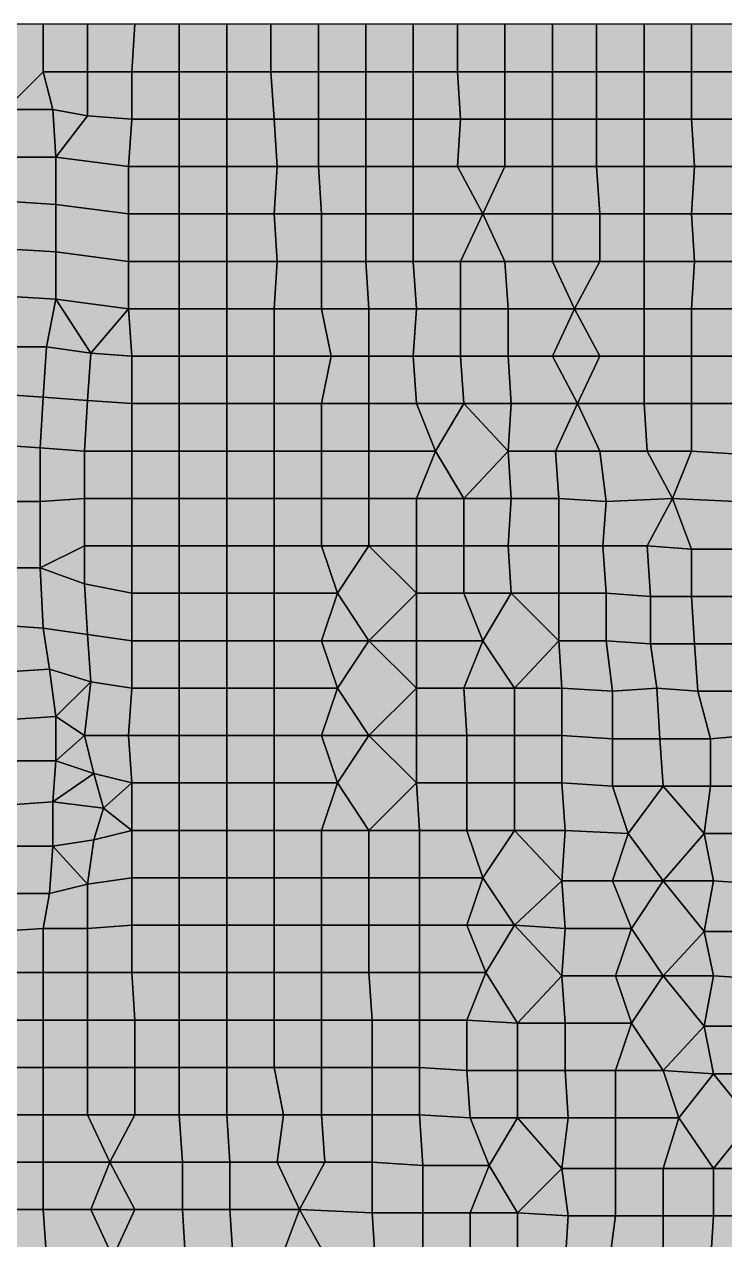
# Model space of a CAD drawing. Header units: metres. Extents: x -7480 to 79269, y -9100 to 45880.
# Drawn here: x 33660 to 38090, y 36350 to 44040 of the extents above; entities that cross this region are included whole.
import ezdxf

# ---------------------------------------------------------------- set-up
doc = ezdxf.new("R2010")
doc.units = ezdxf.units.M
for name, color, linetype in [('COLOR_1', 1, 'Continuous'), ('COLOR_181', 181, 'Continuous'), ('COLOR_3', 3, 'Continuous')]:
    doc.layers.add(name, color=color, linetype=linetype)

msp = doc.modelspace()

# ---------------------------------------------------------------- hatches: boundary and pattern name
at = {"layer": 'COLOR_1'}
for points in [[(33520, 42000), (33800, 42000), (33860, 42300), (33540, 42320)], [(33480, 40240), (33520, 39940), (33820, 39960), (33780, 40220)], [(33780, 40220), (33820, 39960), (34080, 39880), (34060, 40180)], [(33820, 39960), (33860, 39660), (34080, 39880)], [(33860, 39660), (34040, 39540), (34080, 39880)], [(34040, 39540), (34320, 39540), (34340, 39840), (34080, 39880)], [(34320, 39540), (34640, 39540), (34640, 39840), (34340, 39840)], [(33540, 39380), (33860, 39380), (33860, 39660), (33540, 39640)], [(33860, 39380), (34040, 39540), (33860, 39660)], [(33860, 39380), (34100, 39300), (34040, 39540)], [(34040, 39540), (34100, 39300), (34340, 39240), (34320, 39540)], [(34320, 39540), (34340, 39240), (34640, 39240), (34640, 39540)], [(33840, 39120), (34160, 39080), (34100, 39300)], [(34100, 39300), (34160, 39080), (34340, 39240)], [(34160, 39080), (34340, 38940), (34340, 39240)], [(34340, 38940), (34640, 38940), (34640, 39240), (34340, 39240)], [(33540, 38840), (33840, 38840), (33840, 39120), (33540, 39100)], [(33840, 38840), (34100, 38880), (34160, 39080), (33840, 39120)], [(34100, 38880), (34340, 38940), (34160, 39080)], [(34060, 38600), (34340, 38640), (34340, 38940), (34100, 38880)], [(34340, 38640), (34640, 38640), (34640, 38940), (34340, 38940)], [(33820, 38540), (34060, 38600), (33840, 38840)], [(33840, 38840), (34060, 38600), (34100, 38880)], [(34060, 38320), (34340, 38340), (34340, 38640), (34060, 38600)], [(33480, 38300), (33780, 38320), (33820, 38540), (33520, 38540)], [(33780, 38320), (34060, 38320), (34060, 38600), (33820, 38540)]]:
    msp.add_hatch(color=256, dxfattribs=at).paths.add_polyline_path(points)
at = {"layer": 'COLOR_181'}
for points in [[(33480, 44040), (33540, 43500), (33780, 43740), (33780, 44040)], [(33780, 43740), (34060, 43740), (34060, 44040), (33780, 44040)], [(34060, 43740), (34340, 43740), (34360, 44040), (34060, 44040)], [(34340, 43740), (34640, 43740), (34640, 44040), (34360, 44040)], [(34640, 43740), (34940, 43740), (34940, 44040), (34640, 44040)], [(34940, 43740), (35220, 43740), (35220, 44040), (34940, 44040)], [(35220, 43740), (35520, 43740), (35520, 44040), (35220, 44040)], [(35520, 43740), (35820, 43740), (35820, 44040), (35520, 44040)], [(35820, 43740), (36120, 43740), (36120, 44040), (35820, 44040)], [(36120, 43740), (36400, 43740), (36400, 44040), (36120, 44040)], [(36400, 43740), (36700, 43740), (36700, 44040), (36400, 44040)], [(36700, 43740), (37000, 43740), (37000, 44040), (36700, 44040)], [(37000, 43740), (37280, 43740), (37280, 44040), (37000, 44040)], [(37280, 43740), (37580, 43740), (37580, 44040), (37280, 44040)], [(37580, 43740), (37880, 43740), (37880, 44040), (37580, 44040)], [(37880, 43740), (38180, 43740), (38180, 44040), (37880, 44040)], [(33540, 43500), (33840, 43500), (33780, 43740)], [(33780, 43740), (33840, 43500), (34060, 43460), (34060, 43740)], [(34060, 43460), (34340, 43440), (34340, 43740), (34060, 43740)], [(34340, 43440), (34640, 43440), (34640, 43740), (34340, 43740)], [(34640, 43440), (34940, 43440), (34940, 43740), (34640, 43740)], [(34940, 43440), (35240, 43440), (35220, 43740), (34940, 43740)], [(35220, 43740), (35240, 43440), (35520, 43440), (35520, 43740)], [(35520, 43440), (35820, 43440), (35820, 43740), (35520, 43740)], [(35820, 43440), (36120, 43440), (36120, 43740), (35820, 43740)], [(36120, 43440), (36420, 43440), (36400, 43740), (36120, 43740)], [(36400, 43740), (36420, 43440), (36700, 43440), (36700, 43740)], [(36700, 43440), (37000, 43440), (37000, 43740), (36700, 43740)], [(37000, 43440), (37280, 43440), (37280, 43740), (37000, 43740)], [(37280, 43440), (37580, 43440), (37580, 43740), (37280, 43740)], [(37580, 43440), (37880, 43440), (37880, 43740), (37580, 43740)], [(37880, 43440), (38180, 43440), (38180, 43740), (37880, 43740)], [(33540, 43200), (33860, 43200), (33840, 43500), (33540, 43500)], [(33840, 43500), (33860, 43200), (34060, 43460)], [(33860, 43200), (34320, 43140), (34340, 43440), (34060, 43460)], [(34320, 43140), (34640, 43140), (34640, 43440), (34340, 43440)], [(34640, 43140), (34940, 43140), (34940, 43440), (34640, 43440)], [(34940, 43140), (35260, 43140), (35240, 43440), (34940, 43440)], [(35240, 43440), (35260, 43140), (35520, 43140), (35520, 43440)], [(35520, 43140), (35820, 43140), (35820, 43440), (35520, 43440)], [(35820, 43140), (36120, 43140), (36120, 43440), (35820, 43440)], [(36120, 43140), (36400, 43140), (36420, 43440), (36120, 43440)], [(36400, 43140), (36700, 43140), (36700, 43440), (36420, 43440)], [(36700, 43140), (37000, 43140), (37000, 43440), (36700, 43440)], [(37000, 43140), (37280, 43140), (37280, 43440), (37000, 43440)], [(37280, 43140), (37580, 43140), (37580, 43440), (37280, 43440)], [(37580, 43140), (37900, 43140), (37880, 43440), (37580, 43440)], [(37880, 43440), (37900, 43140), (38160, 43140), (38180, 43440)], [(33540, 42920), (33860, 42900), (33860, 43200), (33540, 43200)], [(33860, 42900), (34320, 42840), (34320, 43140), (33860, 43200)], [(34320, 42840), (34640, 42840), (34640, 43140), (34320, 43140)], [(34640, 42840), (34940, 42840), (34940, 43140), (34640, 43140)], [(34940, 42840), (35240, 42840), (35260, 43140), (34940, 43140)], [(35240, 42840), (35540, 42840), (35520, 43140), (35260, 43140)], [(35520, 43140), (35540, 42840), (35820, 42840), (35820, 43140)], [(35820, 42840), (36120, 42840), (36120, 43140), (35820, 43140)], [(36120, 42840), (36560, 42840), (36400, 43140), (36120, 43140)], [(36400, 43140), (36560, 42840), (36700, 43140)], [(36560, 42840), (37000, 42840), (37000, 43140), (36700, 43140)], [(37000, 42840), (37300, 42840), (37280, 43140), (37000, 43140)], [(37280, 43140), (37300, 42840), (37580, 42840), (37580, 43140)], [(37580, 42840), (37880, 42840), (37900, 43140), (37580, 43140)], [(37880, 42840), (38180, 42840), (38160, 43140), (37900, 43140)], [(33540, 42620), (33860, 42600), (33860, 42900), (33540, 42920)], [(33860, 42600), (34320, 42540), (34320, 42840), (33860, 42900)], [(34320, 42540), (34640, 42540), (34640, 42840), (34320, 42840)], [(34640, 42540), (34940, 42540), (34940, 42840), (34640, 42840)], [(34940, 42540), (35260, 42540), (35240, 42840), (34940, 42840)], [(35240, 42840), (35260, 42540), (35540, 42540), (35540, 42840)], [(35540, 42540), (35820, 42540), (35820, 42840), (35540, 42840)], [(35820, 42540), (36120, 42540), (36120, 42840), (35820, 42840)], [(36120, 42540), (36420, 42540), (36560, 42840), (36120, 42840)], [(36420, 42540), (36700, 42540), (36560, 42840)], [(36560, 42840), (36700, 42540), (37000, 42540), (37000, 42840)], [(37000, 42540), (37300, 42540), (37300, 42840), (37000, 42840)], [(37300, 42540), (37580, 42540), (37580, 42840), (37300, 42840)], [(37580, 42540), (37900, 42540), (37880, 42840), (37580, 42840)], [(37880, 42840), (37900, 42540), (38320, 42540), (38180, 42840)], [(33540, 42320), (33860, 42300), (33860, 42600), (33540, 42620)], [(33860, 42300), (34320, 42240), (34320, 42540), (33860, 42600)], [(34320, 42240), (34640, 42240), (34640, 42540), (34320, 42540)], [(34640, 42240), (34940, 42240), (34940, 42540), (34640, 42540)], [(34940, 42240), (35240, 42240), (35260, 42540), (34940, 42540)], [(35240, 42240), (35540, 42240), (35540, 42540), (35260, 42540)], [(35540, 42240), (35840, 42240), (35820, 42540), (35540, 42540)], [(35820, 42540), (35840, 42240), (36140, 42240), (36120, 42540)], [(36120, 42540), (36140, 42240), (36420, 42240), (36420, 42540)], [(36420, 42240), (36720, 42240), (36700, 42540), (36420, 42540)], [(36700, 42540), (36720, 42240), (37140, 42240), (37000, 42540)], [(37000, 42540), (37140, 42240), (37300, 42540)], [(37140, 42240), (37580, 42240), (37580, 42540), (37300, 42540)], [(37580, 42240), (37880, 42240), (37900, 42540), (37580, 42540)], [(37880, 42240), (38180, 42240), (38320, 42540), (37900, 42540)], [(33800, 42000), (34080, 41960), (33860, 42300)], [(33860, 42300), (34080, 41960), (34320, 42240)], [(34080, 41960), (34340, 41940), (34320, 42240)], [(34320, 42240), (34340, 41940), (34640, 41940), (34640, 42240)], [(34640, 41940), (34940, 41940), (34940, 42240), (34640, 42240)], [(34940, 41940), (35240, 41940), (35240, 42240), (34940, 42240)], [(35240, 41940), (35600, 41940), (35540, 42240), (35240, 42240)], [(35540, 42240), (35600, 41940), (35840, 41940), (35840, 42240)], [(35840, 41940), (36120, 41940), (36140, 42240), (35840, 42240)], [(36120, 41940), (36420, 41940), (36420, 42240), (36140, 42240)], [(36420, 41940), (36720, 41940), (36720, 42240), (36420, 42240)], [(36720, 41940), (37000, 41940), (37140, 42240), (36720, 42240)], [(37000, 41940), (37300, 41940), (37140, 42240)], [(37140, 42240), (37300, 41940), (37580, 41940), (37580, 42240)], [(37580, 41940), (37880, 41940), (37880, 42240), (37580, 42240)], [(37880, 41940), (38180, 41940), (38180, 42240), (37880, 42240)], [(33500, 41700), (33780, 41680), (33800, 42000), (33520, 42000)], [(33780, 41680), (34060, 41660), (34080, 41960), (33800, 42000)], [(34060, 41660), (34340, 41640), (34340, 41940), (34080, 41960)], [(34340, 41640), (34640, 41640), (34640, 41940), (34340, 41940)], [(34640, 41640), (34940, 41640), (34940, 41940), (34640, 41940)], [(34940, 41640), (35240, 41640), (35240, 41940), (34940, 41940)], [(35240, 41640), (35540, 41640), (35600, 41940), (35240, 41940)], [(35540, 41640), (35840, 41640), (35840, 41940), (35600, 41940)], [(35840, 41640), (36140, 41640), (36120, 41940), (35840, 41940)], [(36120, 41940), (36140, 41640), (36440, 41640), (36420, 41940)], [(36420, 41940), (36440, 41640), (36740, 41640), (36720, 41940)], [(36720, 41940), (36740, 41640), (37160, 41640), (37000, 41940)], [(37000, 41940), (37160, 41640), (37300, 41940)], [(37160, 41640), (37580, 41640), (37580, 41940), (37300, 41940)], [(37580, 41640), (37880, 41640), (37880, 41940), (37580, 41940)], [(37880, 41640), (38180, 41640), (38180, 41940), (37880, 41940)], [(33480, 41380), (33760, 41360), (33780, 41680), (33500, 41700)], [(33760, 41360), (34040, 41340), (34060, 41660), (33780, 41680)], [(34040, 41340), (34340, 41340), (34340, 41640), (34060, 41660)], [(34340, 41340), (34640, 41340), (34640, 41640), (34340, 41640)], [(34640, 41340), (34940, 41340), (34940, 41640), (34640, 41640)], [(34940, 41340), (35240, 41340), (35240, 41640), (34940, 41640)], [(35240, 41340), (35540, 41340), (35540, 41640), (35240, 41640)], [(35540, 41340), (35840, 41340), (35840, 41640), (35540, 41640)], [(35840, 41340), (36260, 41340), (36140, 41640), (35840, 41640)], [(36140, 41640), (36260, 41340), (36440, 41640)], [(36260, 41340), (36440, 41040), (36720, 41340), (36440, 41640)], [(36440, 41640), (36720, 41340), (36740, 41640)], [(36720, 41340), (37020, 41340), (37160, 41640), (36740, 41640)], [(37020, 41340), (37300, 41340), (37160, 41640)], [(37160, 41640), (37300, 41340), (37600, 41340), (37580, 41640)], [(37580, 41640), (37600, 41340), (37880, 41340), (37880, 41640)], [(37880, 41340), (38180, 41320), (38180, 41640), (37880, 41640)], [(33480, 41020), (33760, 41020), (33760, 41360), (33480, 41380)], [(33760, 41020), (34040, 41040), (34040, 41340), (33760, 41360)], [(34040, 41040), (34340, 41040), (34340, 41340), (34040, 41340)], [(34340, 41040), (34640, 41040), (34640, 41340), (34340, 41340)], [(34640, 41040), (34940, 41040), (34940, 41340), (34640, 41340)], [(34940, 41040), (35240, 41040), (35240, 41340), (34940, 41340)], [(35240, 41040), (35540, 41040), (35540, 41340), (35240, 41340)], [(35540, 41040), (35840, 41040), (35840, 41340), (35540, 41340)], [(35840, 41040), (36140, 41040), (36260, 41340), (35840, 41340)], [(36140, 41040), (36440, 41040), (36260, 41340)], [(36440, 41040), (36740, 41040), (36720, 41340)], [(36720, 41340), (36740, 41040), (37040, 41040), (37020, 41340)], [(37020, 41340), (37040, 41040), (37340, 41020), (37300, 41340)], [(37300, 41340), (37340, 41020), (37760, 41040), (37600, 41340)], [(37600, 41340), (37760, 41040), (37880, 41340)], [(37760, 41040), (38160, 41020), (38180, 41320), (37880, 41340)], [(33480, 40600), (33760, 40600), (33760, 41020), (33480, 41020)], [(33760, 40600), (34040, 40740), (34040, 41040), (33760, 41020)], [(34040, 40740), (34340, 40740), (34340, 41040), (34040, 41040)], [(34340, 40740), (34640, 40740), (34640, 41040), (34340, 41040)], [(34640, 40740), (34940, 40740), (34940, 41040), (34640, 41040)], [(34940, 40740), (35240, 40740), (35240, 41040), (34940, 41040)], [(35240, 40740), (35540, 40740), (35540, 41040), (35240, 41040)], [(35540, 40740), (35840, 40740), (35840, 41040), (35540, 41040)], [(35840, 40740), (36140, 40740), (36140, 41040), (35840, 41040)], [(36140, 40740), (36440, 40740), (36440, 41040), (36140, 41040)], [(36440, 40740), (36720, 40740), (36740, 41040), (36440, 41040)], [(36720, 40740), (37040, 40740), (37040, 41040), (36740, 41040)], [(37040, 40740), (37320, 40740), (37340, 41020), (37040, 41040)], [(37320, 40740), (37600, 40740), (37760, 41040), (37340, 41020)], [(37600, 40740), (37880, 40720), (37760, 41040)], [(37760, 41040), (37880, 40720), (38180, 40720), (38160, 41020)], [(33760, 40600), (34040, 40500), (34040, 40740)], [(34040, 40500), (34340, 40440), (34340, 40740), (34040, 40740)], [(34340, 40440), (34640, 40440), (34640, 40740), (34340, 40740)], [(34640, 40440), (34940, 40440), (34940, 40740), (34640, 40740)], [(34940, 40440), (35240, 40440), (35240, 40740), (34940, 40740)], [(35240, 40440), (35640, 40440), (35540, 40740), (35240, 40740)], [(35540, 40740), (35640, 40440), (35840, 40740)], [(35640, 40440), (35840, 40140), (36140, 40440), (35840, 40740)], [(35840, 40740), (36140, 40440), (36140, 40740)], [(36140, 40440), (36440, 40440), (36440, 40740), (36140, 40740)], [(36440, 40440), (36740, 40440), (36720, 40740), (36440, 40740)], [(36720, 40740), (36740, 40440), (37040, 40440), (37040, 40740)], [(37040, 40440), (37340, 40440), (37320, 40740), (37040, 40740)], [(37320, 40740), (37340, 40440), (37620, 40420), (37600, 40740)], [(37600, 40740), (37620, 40420), (37880, 40420), (37880, 40720)], [(37880, 40420), (38160, 40420), (38180, 40720), (37880, 40720)], [(33480, 40240), (33780, 40220), (33760, 40600), (33480, 40600)], [(33760, 40600), (33780, 40220), (34060, 40180), (34040, 40500)], [(34040, 40500), (34060, 40180), (34340, 40140), (34340, 40440)], [(34340, 40140), (34640, 40140), (34640, 40440), (34340, 40440)], [(34640, 40140), (34940, 40140), (34940, 40440), (34640, 40440)], [(34940, 40140), (35240, 40140), (35240, 40440), (34940, 40440)], [(35240, 40140), (35540, 40140), (35640, 40440), (35240, 40440)], [(35540, 40140), (35840, 40140), (35640, 40440)], [(35840, 40140), (36140, 40140), (36140, 40440)], [(36140, 40140), (36560, 40140), (36440, 40440), (36140, 40440)], [(36440, 40440), (36560, 40140), (36740, 40440)], [(36560, 40140), (36760, 39840), (37040, 40140), (36740, 40440)], [(36740, 40440), (37040, 40140), (37040, 40440)], [(37040, 40140), (37340, 40140), (37340, 40440), (37040, 40440)], [(37340, 40140), (37620, 40120), (37620, 40420), (37340, 40440)], [(37620, 40120), (37900, 40120), (37880, 40420), (37620, 40420)], [(37880, 40420), (37900, 40120), (38180, 40120), (38160, 40420)], [(34060, 40180), (34080, 39880), (34340, 39840), (34340, 40140)], [(34340, 39840), (34640, 39840), (34640, 40140), (34340, 40140)], [(34640, 39840), (34940, 39840), (34940, 40140), (34640, 40140)], [(34940, 39840), (35240, 39840), (35240, 40140), (34940, 40140)], [(35240, 39840), (35640, 39840), (35540, 40140), (35240, 40140)], [(35540, 40140), (35640, 39840), (35840, 40140)], [(35640, 39840), (35840, 39540), (36140, 39840), (35840, 40140)], [(35840, 40140), (36140, 39840), (36140, 40140)], [(36140, 39840), (36440, 39840), (36560, 40140), (36140, 40140)], [(36440, 39840), (36760, 39840), (36560, 40140)], [(36760, 39840), (37060, 39840), (37040, 40140)], [(37040, 40140), (37060, 39840), (37380, 39820), (37340, 40140)], [(37340, 40140), (37380, 39820), (37660, 39840), (37620, 40120)], [(37620, 40120), (37660, 39840), (37920, 39820), (37900, 40120)], [(37900, 40120), (37920, 39820), (38180, 39820), (38180, 40120)], [(34640, 39540), (34940, 39540), (34940, 39840), (34640, 39840)], [(34940, 39540), (35240, 39540), (35240, 39840), (34940, 39840)], [(35240, 39540), (35540, 39540), (35640, 39840), (35240, 39840)], [(35540, 39540), (35840, 39540), (35640, 39840)], [(35840, 39540), (36140, 39540), (36140, 39840)], [(36140, 39540), (36460, 39540), (36440, 39840), (36140, 39840)], [(36440, 39840), (36460, 39540), (36760, 39540), (36760, 39840)], [(36760, 39540), (37060, 39540), (37060, 39840), (36760, 39840)], [(37060, 39540), (37380, 39520), (37380, 39820), (37060, 39840)], [(37380, 39520), (37680, 39520), (37660, 39840), (37380, 39820)], [(37660, 39840), (37680, 39520), (38000, 39520), (37920, 39820)], [(37920, 39820), (38000, 39520), (38240, 39540), (38180, 39820)], [(34640, 39240), (34940, 39240), (34940, 39540), (34640, 39540)], [(34940, 39240), (35240, 39240), (35240, 39540), (34940, 39540)], [(35240, 39240), (35640, 39240), (35540, 39540), (35240, 39540)], [(35540, 39540), (35640, 39240), (35840, 39540)], [(35640, 39240), (35840, 38940), (36140, 39240), (35840, 39540)], [(35840, 39540), (36140, 39240), (36140, 39540)], [(36140, 39240), (36460, 39240), (36460, 39540), (36140, 39540)], [(36460, 39240), (36760, 39240), (36760, 39540), (36460, 39540)], [(36760, 39240), (37060, 39240), (37060, 39540), (36760, 39540)], [(37060, 39240), (37380, 39220), (37380, 39520), (37060, 39540)], [(38000, 39220), (38380, 39220), (38240, 39540), (38000, 39520)], [(37380, 39220), (37700, 39220), (37680, 39520), (37380, 39520)], [(37680, 39520), (37700, 39220), (38000, 39220), (38000, 39520)], [(33540, 39100), (33840, 39120), (33860, 39380), (33540, 39380)], [(33840, 39120), (34100, 39300), (33860, 39380)], [(34640, 38940), (34940, 38940), (34940, 39240), (34640, 39240)], [(34940, 38940), (35240, 38940), (35240, 39240), (34940, 39240)], [(35240, 38940), (35540, 38940), (35640, 39240), (35240, 39240)], [(35540, 38940), (35840, 38940), (35640, 39240)], [(35840, 38940), (36160, 38940), (36140, 39240)], [(36140, 39240), (36160, 38940), (36460, 38940), (36460, 39240)], [(36460, 38940), (36760, 38940), (36760, 39240), (36460, 39240)], [(36760, 38940), (37080, 38940), (37060, 39240), (36760, 39240)], [(37060, 39240), (37080, 38940), (37480, 38920), (37380, 39220)], [(37380, 39220), (37480, 38920), (37700, 39220)], [(37480, 38920), (37700, 38620), (37960, 38920), (37700, 39220)], [(37700, 39220), (37960, 38920), (38000, 39220)], [(37960, 38920), (38320, 38920), (38380, 39220), (38000, 39220)], [(34640, 38640), (34940, 38640), (34940, 38940), (34640, 38940)], [(34940, 38640), (35240, 38640), (35240, 38940), (34940, 38940)], [(35240, 38640), (35540, 38640), (35540, 38940), (35240, 38940)], [(35540, 38640), (35840, 38640), (35840, 38940), (35540, 38940)], [(35840, 38640), (36160, 38640), (36160, 38940), (35840, 38940)], [(36160, 38640), (36560, 38640), (36460, 38940), (36160, 38940)], [(36460, 38940), (36560, 38640), (36760, 38940)], [(36560, 38640), (36760, 38340), (37060, 38620), (36760, 38940)], [(36760, 38940), (37060, 38620), (37080, 38940)], [(37060, 38620), (37380, 38620), (37480, 38920), (37080, 38940)], [(37380, 38620), (37700, 38620), (37480, 38920)], [(37700, 38620), (38020, 38620), (37960, 38920)], [(37960, 38920), (38020, 38620), (38320, 38600), (38320, 38920)], [(34340, 38340), (34640, 38340), (34640, 38640), (34340, 38640)], [(34640, 38340), (34940, 38340), (34940, 38640), (34640, 38640)], [(34940, 38340), (35240, 38340), (35240, 38640), (34940, 38640)], [(35240, 38340), (35540, 38340), (35540, 38640), (35240, 38640)], [(35540, 38340), (35840, 38340), (35840, 38640), (35540, 38640)], [(35840, 38340), (36160, 38340), (36160, 38640), (35840, 38640)], [(36160, 38340), (36460, 38340), (36560, 38640), (36160, 38640)], [(36460, 38340), (36760, 38340), (36560, 38640)], [(36760, 38340), (37080, 38320), (37060, 38620)], [(37060, 38620), (37080, 38320), (37500, 38320), (37380, 38620)], [(37380, 38620), (37500, 38320), (37700, 38620)], [(37500, 38320), (37700, 38020), (37960, 38300), (37700, 38620)], [(37700, 38620), (37960, 38300), (38020, 38620)], [(37960, 38300), (38320, 38300), (38320, 38600), (38020, 38620)], [(33480, 38040), (33780, 38040), (33780, 38320), (33480, 38300)], [(33780, 38040), (34060, 38040), (34060, 38320), (33780, 38320)], [(34060, 38040), (34340, 38040), (34340, 38340), (34060, 38320)], [(34340, 38040), (34640, 38040), (34640, 38340), (34340, 38340)], [(34640, 38040), (34940, 38040), (34940, 38340), (34640, 38340)], [(34940, 38040), (35240, 38040), (35240, 38340), (34940, 38340)], [(35240, 38040), (35540, 38040), (35540, 38340), (35240, 38340)], [(35540, 38040), (35840, 38040), (35840, 38340), (35540, 38340)], [(35840, 38040), (36160, 38040), (36160, 38340), (35840, 38340)], [(36160, 38040), (36580, 38040), (36460, 38340), (36160, 38340)], [(36460, 38340), (36580, 38040), (36760, 38340)], [(36580, 38040), (36780, 37720), (37060, 38020), (36760, 38340)], [(36760, 38340), (37060, 38020), (37080, 38320)], [(37060, 38020), (37400, 38020), (37500, 38320), (37080, 38320)], [(37400, 38020), (37700, 38020), (37500, 38320)], [(37700, 38020), (38020, 38020), (37960, 38300)], [(37960, 38300), (38020, 38020), (38320, 38000), (38320, 38300)], [(33480, 37740), (33780, 37740), (33780, 38040), (33480, 38040)], [(33780, 37740), (34060, 37740), (34060, 38040), (33780, 38040)], [(34060, 37740), (34360, 37740), (34340, 38040), (34060, 38040)], [(34340, 38040), (34360, 37740), (34640, 37740), (34640, 38040)], [(34640, 37740), (34940, 37740), (34940, 38040), (34640, 38040)], [(34940, 37740), (35240, 37740), (35240, 38040), (34940, 38040)], [(35240, 37740), (35540, 37740), (35540, 38040), (35240, 38040)], [(35540, 37740), (35860, 37740), (35840, 38040), (35540, 38040)], [(35840, 38040), (35860, 37740), (36160, 37740), (36160, 38040)], [(36160, 37740), (36460, 37740), (36580, 38040), (36160, 38040)], [(36460, 37740), (36780, 37720), (36580, 38040)], [(36780, 37720), (37080, 37720), (37060, 38020)], [(37060, 38020), (37080, 37720), (37500, 37720), (37400, 38020)], [(37400, 38020), (37500, 37720), (37700, 38020)], [(37500, 37720), (37700, 37420), (37960, 37700), (37700, 38020)], [(37700, 38020), (37960, 37700), (38020, 38020)], [(37960, 37700), (38320, 37700), (38320, 38000), (38020, 38020)], [(33480, 37440), (33780, 37440), (33780, 37740), (33480, 37740)], [(33780, 37440), (34060, 37440), (34060, 37740), (33780, 37740)], [(34060, 37440), (34360, 37440), (34360, 37740), (34060, 37740)], [(34360, 37440), (34640, 37440), (34640, 37740), (34360, 37740)], [(34640, 37440), (34940, 37440), (34940, 37740), (34640, 37740)], [(34940, 37440), (35240, 37440), (35240, 37740), (34940, 37740)], [(35240, 37440), (35540, 37440), (35540, 37740), (35240, 37740)], [(35540, 37440), (35860, 37440), (35860, 37740), (35540, 37740)], [(35860, 37440), (36160, 37440), (36160, 37740), (35860, 37740)], [(36160, 37440), (36460, 37420), (36460, 37740), (36160, 37740)], [(36460, 37420), (36780, 37420), (36780, 37720), (36460, 37740)], [(36780, 37420), (37080, 37420), (37080, 37720), (36780, 37720)], [(37080, 37420), (37400, 37420), (37500, 37720), (37080, 37720)], [(37400, 37420), (37700, 37420), (37500, 37720)], [(37700, 37420), (38020, 37400), (37960, 37700)], [(37960, 37700), (38020, 37400), (38320, 37400), (38320, 37700)], [(33480, 37140), (33780, 37140), (33780, 37440), (33480, 37440)], [(33780, 37140), (34060, 37140), (34060, 37440), (33780, 37440)], [(34060, 37140), (34360, 37140), (34360, 37440), (34060, 37440)], [(34360, 37140), (34640, 37140), (34640, 37440), (34360, 37440)], [(34640, 37140), (34940, 37140), (34940, 37440), (34640, 37440)], [(34940, 37140), (35300, 37140), (35240, 37440), (34940, 37440)], [(35240, 37440), (35300, 37140), (35540, 37140), (35540, 37440)], [(35540, 37140), (35860, 37140), (35860, 37440), (35540, 37440)], [(35860, 37140), (36160, 37140), (36160, 37440), (35860, 37440)], [(36160, 37140), (36480, 37120), (36460, 37420), (36160, 37440)], [(36460, 37420), (36480, 37120), (36780, 37120), (36780, 37420)], [(36780, 37120), (37100, 37120), (37080, 37420), (36780, 37420)], [(37080, 37420), (37100, 37120), (37400, 37120), (37400, 37420)], [(37400, 37120), (37800, 37120), (37700, 37420), (37400, 37420)], [(37700, 37420), (37800, 37120), (38020, 37400)], [(37800, 37120), (38020, 36800), (38260, 37100), (38020, 37400)], [(38020, 37400), (38260, 37100), (38320, 37400)], [(33480, 36840), (33780, 36840), (33780, 37140), (33480, 37140)], [(33780, 36840), (34200, 36840), (34060, 37140), (33780, 37140)], [(34060, 37140), (34200, 36840), (34360, 37140)], [(34200, 36840), (34660, 36840), (34640, 37140), (34360, 37140)], [(34640, 37140), (34660, 36840), (34960, 36840), (34940, 37140)], [(34940, 37140), (34960, 36840), (35260, 36840), (35300, 37140)], [(35260, 36840), (35560, 36840), (35540, 37140), (35300, 37140)], [(35540, 37140), (35560, 36840), (35860, 36840), (35860, 37140)], [(35860, 36840), (36180, 36820), (36160, 37140), (35860, 37140)], [(36160, 37140), (36180, 36820), (36600, 36820), (36480, 37120)], [(36480, 37120), (36600, 36820), (36780, 37120)], [(36600, 36820), (36780, 36520), (37060, 36800), (36780, 37120)], [(36780, 37120), (37060, 36800), (37100, 37120)], [(37060, 36800), (37400, 36800), (37400, 37120), (37100, 37120)], [(37400, 36800), (37700, 36800), (37800, 37120), (37400, 37120)], [(37700, 36800), (38020, 36800), (37800, 37120)], [(38020, 36800), (38320, 36800), (38260, 37100)], [(33480, 36540), (33780, 36540), (33780, 36840), (33480, 36840)], [(33780, 36540), (34080, 36540), (34200, 36840), (33780, 36840)], [(34080, 36540), (34360, 36540), (34200, 36840)], [(34200, 36840), (34360, 36540), (34660, 36540), (34660, 36840)], [(34660, 36540), (34960, 36540), (34960, 36840), (34660, 36840)], [(34960, 36540), (35400, 36540), (35260, 36840), (34960, 36840)], [(35260, 36840), (35400, 36540), (35560, 36840)], [(35400, 36540), (35860, 36520), (35860, 36840), (35560, 36840)], [(35860, 36520), (36180, 36520), (36180, 36820), (35860, 36840)], [(36180, 36520), (36480, 36520), (36600, 36820), (36180, 36820)], [(36480, 36520), (36780, 36520), (36600, 36820)], [(36780, 36520), (37100, 36500), (37060, 36800)], [(37060, 36800), (37100, 36500), (37400, 36500), (37400, 36800)], [(37400, 36500), (37700, 36500), (37700, 36800), (37400, 36800)], [(37700, 36500), (38020, 36500), (38020, 36800), (37700, 36800)], [(38020, 36500), (38300, 36500), (38320, 36800), (38020, 36800)], [(33480, 36540), (33500, 36240), (33800, 36240), (33780, 36540)], [(33780, 36540), (33800, 36240), (34220, 36240), (34080, 36540)], [(34080, 36540), (34220, 36240), (34360, 36540)], [(34220, 36240), (34680, 36220), (34660, 36540), (34360, 36540)], [(34660, 36540), (34680, 36220), (34980, 36220), (34960, 36540)], [(34960, 36540), (34980, 36220), (35280, 36220), (35400, 36540)], [(35280, 36220), (35580, 36220), (35400, 36540)], [(35400, 36540), (35580, 36220), (35880, 36220), (35860, 36520)], [(35860, 36520), (35880, 36220), (36180, 36220), (36180, 36520)], [(36180, 36220), (36480, 36200), (36480, 36520), (36180, 36520)], [(36480, 36200), (36780, 36200), (36780, 36520), (36480, 36520)], [(36780, 36200), (37080, 36200), (37100, 36500), (36780, 36520)], [(37080, 36200), (37360, 36200), (37400, 36500), (37100, 36500)], [(37360, 36200), (37700, 36200), (37700, 36500), (37400, 36500)], [(37700, 36200), (38000, 36200), (38020, 36500), (37700, 36500)], [(38000, 36200), (38320, 36200), (38300, 36500), (38020, 36500)]]:
    msp.add_hatch(color=256, dxfattribs=at).paths.add_polyline_path(points)
at = {"layer": 'COLOR_3'}
for points in [[(33520, 39940), (33540, 39640), (33860, 39660), (33820, 39960)], [(33520, 38540), (33820, 38540), (33840, 38840), (33540, 38840)]]:
    msp.add_hatch(color=256, dxfattribs=at).paths.add_polyline_path(points)

# ---------------------------------------------------------------- linework, layer by layer
at = {"layer": 'COLOR_1'}
for points in [[(33520, 42000), (33800, 42000), (33860, 42300), (33540, 42320)], [(33480, 40240), (33520, 39940), (33820, 39960), (33780, 40220)], [(33780, 40220), (33820, 39960), (34080, 39880), (34060, 40180)], [(33820, 39960), (33860, 39660), (34080, 39880)], [(33860, 39660), (34040, 39540), (34080, 39880)], [(34040, 39540), (34320, 39540), (34340, 39840), (34080, 39880)], [(34320, 39540), (34640, 39540), (34640, 39840), (34340, 39840)], [(33540, 39380), (33860, 39380), (33860, 39660), (33540, 39640)], [(33860, 39380), (34040, 39540), (33860, 39660)], [(33860, 39380), (34100, 39300), (34040, 39540)], [(34040, 39540), (34100, 39300), (34340, 39240), (34320, 39540)], [(34320, 39540), (34340, 39240), (34640, 39240), (34640, 39540)], [(33840, 39120), (34160, 39080), (34100, 39300)], [(34100, 39300), (34160, 39080), (34340, 39240)], [(34160, 39080), (34340, 38940), (34340, 39240)], [(34340, 38940), (34640, 38940), (34640, 39240), (34340, 39240)], [(33540, 38840), (33840, 38840), (33840, 39120), (33540, 39100)], [(33840, 38840), (34100, 38880), (34160, 39080), (33840, 39120)], [(34100, 38880), (34340, 38940), (34160, 39080)], [(34060, 38600), (34340, 38640), (34340, 38940), (34100, 38880)], [(34340, 38640), (34640, 38640), (34640, 38940), (34340, 38940)], [(33820, 38540), (34060, 38600), (33840, 38840)], [(33840, 38840), (34060, 38600), (34100, 38880)], [(34060, 38320), (34340, 38340), (34340, 38640), (34060, 38600)], [(33480, 38300), (33780, 38320), (33820, 38540), (33520, 38540)], [(33780, 38320), (34060, 38320), (34060, 38600), (33820, 38540)]]:
    msp.add_lwpolyline(points, close=True, dxfattribs=at)
at = {"layer": 'COLOR_181'}
for points in [[(33480, 44040), (33540, 43500), (33780, 43740), (33780, 44040)], [(33780, 43740), (34060, 43740), (34060, 44040), (33780, 44040)], [(34060, 43740), (34340, 43740), (34360, 44040), (34060, 44040)], [(34340, 43740), (34640, 43740), (34640, 44040), (34360, 44040)], [(34640, 43740), (34940, 43740), (34940, 44040), (34640, 44040)], [(34940, 43740), (35220, 43740), (35220, 44040), (34940, 44040)], [(35220, 43740), (35520, 43740), (35520, 44040), (35220, 44040)], [(35520, 43740), (35820, 43740), (35820, 44040), (35520, 44040)], [(35820, 43740), (36120, 43740), (36120, 44040), (35820, 44040)], [(36120, 43740), (36400, 43740), (36400, 44040), (36120, 44040)], [(36400, 43740), (36700, 43740), (36700, 44040), (36400, 44040)], [(36700, 43740), (37000, 43740), (37000, 44040), (36700, 44040)], [(37000, 43740), (37280, 43740), (37280, 44040), (37000, 44040)], [(37280, 43740), (37580, 43740), (37580, 44040), (37280, 44040)], [(37580, 43740), (37880, 43740), (37880, 44040), (37580, 44040)], [(37880, 43740), (38180, 43740), (38180, 44040), (37880, 44040)], [(33540, 43500), (33840, 43500), (33780, 43740)], [(33780, 43740), (33840, 43500), (34060, 43460), (34060, 43740)], [(34060, 43460), (34340, 43440), (34340, 43740), (34060, 43740)], [(34340, 43440), (34640, 43440), (34640, 43740), (34340, 43740)], [(34640, 43440), (34940, 43440), (34940, 43740), (34640, 43740)], [(34940, 43440), (35240, 43440), (35220, 43740), (34940, 43740)], [(35220, 43740), (35240, 43440), (35520, 43440), (35520, 43740)], [(35520, 43440), (35820, 43440), (35820, 43740), (35520, 43740)], [(35820, 43440), (36120, 43440), (36120, 43740), (35820, 43740)], [(36120, 43440), (36420, 43440), (36400, 43740), (36120, 43740)], [(36400, 43740), (36420, 43440), (36700, 43440), (36700, 43740)], [(36700, 43440), (37000, 43440), (37000, 43740), (36700, 43740)], [(37000, 43440), (37280, 43440), (37280, 43740), (37000, 43740)], [(37280, 43440), (37580, 43440), (37580, 43740), (37280, 43740)], [(37580, 43440), (37880, 43440), (37880, 43740), (37580, 43740)], [(37880, 43440), (38180, 43440), (38180, 43740), (37880, 43740)], [(33540, 43200), (33860, 43200), (33840, 43500), (33540, 43500)], [(33840, 43500), (33860, 43200), (34060, 43460)], [(33860, 43200), (34320, 43140), (34340, 43440), (34060, 43460)], [(34320, 43140), (34640, 43140), (34640, 43440), (34340, 43440)], [(34640, 43140), (34940, 43140), (34940, 43440), (34640, 43440)], [(34940, 43140), (35260, 43140), (35240, 43440), (34940, 43440)], [(35240, 43440), (35260, 43140), (35520, 43140), (35520, 43440)], [(35520, 43140), (35820, 43140), (35820, 43440), (35520, 43440)], [(35820, 43140), (36120, 43140), (36120, 43440), (35820, 43440)], [(36120, 43140), (36400, 43140), (36420, 43440), (36120, 43440)], [(36400, 43140), (36700, 43140), (36700, 43440), (36420, 43440)], [(36700, 43140), (37000, 43140), (37000, 43440), (36700, 43440)], [(37000, 43140), (37280, 43140), (37280, 43440), (37000, 43440)], [(37280, 43140), (37580, 43140), (37580, 43440), (37280, 43440)], [(37580, 43140), (37900, 43140), (37880, 43440), (37580, 43440)], [(37880, 43440), (37900, 43140), (38160, 43140), (38180, 43440)], [(33540, 42920), (33860, 42900), (33860, 43200), (33540, 43200)], [(33860, 42900), (34320, 42840), (34320, 43140), (33860, 43200)], [(34320, 42840), (34640, 42840), (34640, 43140), (34320, 43140)], [(34640, 42840), (34940, 42840), (34940, 43140), (34640, 43140)], [(34940, 42840), (35240, 42840), (35260, 43140), (34940, 43140)], [(35240, 42840), (35540, 42840), (35520, 43140), (35260, 43140)], [(35520, 43140), (35540, 42840), (35820, 42840), (35820, 43140)], [(35820, 42840), (36120, 42840), (36120, 43140), (35820, 43140)], [(36120, 42840), (36560, 42840), (36400, 43140), (36120, 43140)], [(36400, 43140), (36560, 42840), (36700, 43140)], [(36560, 42840), (37000, 42840), (37000, 43140), (36700, 43140)], [(37000, 42840), (37300, 42840), (37280, 43140), (37000, 43140)], [(37280, 43140), (37300, 42840), (37580, 42840), (37580, 43140)], [(37580, 42840), (37880, 42840), (37900, 43140), (37580, 43140)], [(37880, 42840), (38180, 42840), (38160, 43140), (37900, 43140)], [(33540, 42620), (33860, 42600), (33860, 42900), (33540, 42920)], [(33860, 42600), (34320, 42540), (34320, 42840), (33860, 42900)], [(34320, 42540), (34640, 42540), (34640, 42840), (34320, 42840)], [(34640, 42540), (34940, 42540), (34940, 42840), (34640, 42840)], [(34940, 42540), (35260, 42540), (35240, 42840), (34940, 42840)], [(35240, 42840), (35260, 42540), (35540, 42540), (35540, 42840)], [(35540, 42540), (35820, 42540), (35820, 42840), (35540, 42840)], [(35820, 42540), (36120, 42540), (36120, 42840), (35820, 42840)], [(36120, 42540), (36420, 42540), (36560, 42840), (36120, 42840)], [(36420, 42540), (36700, 42540), (36560, 42840)], [(36560, 42840), (36700, 42540), (37000, 42540), (37000, 42840)], [(37000, 42540), (37300, 42540), (37300, 42840), (37000, 42840)], [(37300, 42540), (37580, 42540), (37580, 42840), (37300, 42840)], [(37580, 42540), (37900, 42540), (37880, 42840), (37580, 42840)], [(37880, 42840), (37900, 42540), (38320, 42540), (38180, 42840)], [(33540, 42320), (33860, 42300), (33860, 42600), (33540, 42620)], [(33860, 42300), (34320, 42240), (34320, 42540), (33860, 42600)], [(34320, 42240), (34640, 42240), (34640, 42540), (34320, 42540)], [(34640, 42240), (34940, 42240), (34940, 42540), (34640, 42540)], [(34940, 42240), (35240, 42240), (35260, 42540), (34940, 42540)], [(35240, 42240), (35540, 42240), (35540, 42540), (35260, 42540)], [(35540, 42240), (35840, 42240), (35820, 42540), (35540, 42540)], [(35820, 42540), (35840, 42240), (36140, 42240), (36120, 42540)], [(36120, 42540), (36140, 42240), (36420, 42240), (36420, 42540)], [(36420, 42240), (36720, 42240), (36700, 42540), (36420, 42540)], [(36700, 42540), (36720, 42240), (37140, 42240), (37000, 42540)], [(37000, 42540), (37140, 42240), (37300, 42540)], [(37140, 42240), (37580, 42240), (37580, 42540), (37300, 42540)], [(37580, 42240), (37880, 42240), (37900, 42540), (37580, 42540)], [(37880, 42240), (38180, 42240), (38320, 42540), (37900, 42540)], [(33800, 42000), (34080, 41960), (33860, 42300)], [(33860, 42300), (34080, 41960), (34320, 42240)], [(34080, 41960), (34340, 41940), (34320, 42240)], [(34320, 42240), (34340, 41940), (34640, 41940), (34640, 42240)], [(34640, 41940), (34940, 41940), (34940, 42240), (34640, 42240)], [(34940, 41940), (35240, 41940), (35240, 42240), (34940, 42240)], [(35240, 41940), (35600, 41940), (35540, 42240), (35240, 42240)], [(35540, 42240), (35600, 41940), (35840, 41940), (35840, 42240)], [(35840, 41940), (36120, 41940), (36140, 42240), (35840, 42240)], [(36120, 41940), (36420, 41940), (36420, 42240), (36140, 42240)], [(36420, 41940), (36720, 41940), (36720, 42240), (36420, 42240)], [(36720, 41940), (37000, 41940), (37140, 42240), (36720, 42240)], [(37000, 41940), (37300, 41940), (37140, 42240)], [(37140, 42240), (37300, 41940), (37580, 41940), (37580, 42240)], [(37580, 41940), (37880, 41940), (37880, 42240), (37580, 42240)], [(37880, 41940), (38180, 41940), (38180, 42240), (37880, 42240)], [(33500, 41700), (33780, 41680), (33800, 42000), (33520, 42000)], [(33780, 41680), (34060, 41660), (34080, 41960), (33800, 42000)], [(34060, 41660), (34340, 41640), (34340, 41940), (34080, 41960)], [(34340, 41640), (34640, 41640), (34640, 41940), (34340, 41940)], [(34640, 41640), (34940, 41640), (34940, 41940), (34640, 41940)], [(34940, 41640), (35240, 41640), (35240, 41940), (34940, 41940)], [(35240, 41640), (35540, 41640), (35600, 41940), (35240, 41940)], [(35540, 41640), (35840, 41640), (35840, 41940), (35600, 41940)], [(35840, 41640), (36140, 41640), (36120, 41940), (35840, 41940)], [(36120, 41940), (36140, 41640), (36440, 41640), (36420, 41940)], [(36420, 41940), (36440, 41640), (36740, 41640), (36720, 41940)], [(36720, 41940), (36740, 41640), (37160, 41640), (37000, 41940)], [(37000, 41940), (37160, 41640), (37300, 41940)], [(37160, 41640), (37580, 41640), (37580, 41940), (37300, 41940)], [(37580, 41640), (37880, 41640), (37880, 41940), (37580, 41940)], [(37880, 41640), (38180, 41640), (38180, 41940), (37880, 41940)], [(33480, 41380), (33760, 41360), (33780, 41680), (33500, 41700)], [(33760, 41360), (34040, 41340), (34060, 41660), (33780, 41680)], [(34040, 41340), (34340, 41340), (34340, 41640), (34060, 41660)], [(34340, 41340), (34640, 41340), (34640, 41640), (34340, 41640)], [(34640, 41340), (34940, 41340), (34940, 41640), (34640, 41640)], [(34940, 41340), (35240, 41340), (35240, 41640), (34940, 41640)], [(35240, 41340), (35540, 41340), (35540, 41640), (35240, 41640)], [(35540, 41340), (35840, 41340), (35840, 41640), (35540, 41640)], [(35840, 41340), (36260, 41340), (36140, 41640), (35840, 41640)], [(36140, 41640), (36260, 41340), (36440, 41640)], [(36260, 41340), (36440, 41040), (36720, 41340), (36440, 41640)], [(36440, 41640), (36720, 41340), (36740, 41640)], [(36720, 41340), (37020, 41340), (37160, 41640), (36740, 41640)], [(37020, 41340), (37300, 41340), (37160, 41640)], [(37160, 41640), (37300, 41340), (37600, 41340), (37580, 41640)], [(37580, 41640), (37600, 41340), (37880, 41340), (37880, 41640)], [(37880, 41340), (38180, 41320), (38180, 41640), (37880, 41640)], [(33480, 41020), (33760, 41020), (33760, 41360), (33480, 41380)], [(33760, 41020), (34040, 41040), (34040, 41340), (33760, 41360)], [(34040, 41040), (34340, 41040), (34340, 41340), (34040, 41340)], [(34340, 41040), (34640, 41040), (34640, 41340), (34340, 41340)], [(34640, 41040), (34940, 41040), (34940, 41340), (34640, 41340)], [(34940, 41040), (35240, 41040), (35240, 41340), (34940, 41340)], [(35240, 41040), (35540, 41040), (35540, 41340), (35240, 41340)], [(35540, 41040), (35840, 41040), (35840, 41340), (35540, 41340)], [(35840, 41040), (36140, 41040), (36260, 41340), (35840, 41340)], [(36140, 41040), (36440, 41040), (36260, 41340)], [(36440, 41040), (36740, 41040), (36720, 41340)], [(36720, 41340), (36740, 41040), (37040, 41040), (37020, 41340)], [(37020, 41340), (37040, 41040), (37340, 41020), (37300, 41340)], [(37300, 41340), (37340, 41020), (37760, 41040), (37600, 41340)], [(37600, 41340), (37760, 41040), (37880, 41340)], [(37760, 41040), (38160, 41020), (38180, 41320), (37880, 41340)], [(33480, 40600), (33760, 40600), (33760, 41020), (33480, 41020)], [(33760, 40600), (34040, 40740), (34040, 41040), (33760, 41020)], [(34040, 40740), (34340, 40740), (34340, 41040), (34040, 41040)], [(34340, 40740), (34640, 40740), (34640, 41040), (34340, 41040)], [(34640, 40740), (34940, 40740), (34940, 41040), (34640, 41040)], [(34940, 40740), (35240, 40740), (35240, 41040), (34940, 41040)], [(35240, 40740), (35540, 40740), (35540, 41040), (35240, 41040)], [(35540, 40740), (35840, 40740), (35840, 41040), (35540, 41040)], [(35840, 40740), (36140, 40740), (36140, 41040), (35840, 41040)], [(36140, 40740), (36440, 40740), (36440, 41040), (36140, 41040)], [(36440, 40740), (36720, 40740), (36740, 41040), (36440, 41040)], [(36720, 40740), (37040, 40740), (37040, 41040), (36740, 41040)], [(37040, 40740), (37320, 40740), (37340, 41020), (37040, 41040)], [(37320, 40740), (37600, 40740), (37760, 41040), (37340, 41020)], [(37600, 40740), (37880, 40720), (37760, 41040)], [(37760, 41040), (37880, 40720), (38180, 40720), (38160, 41020)], [(33760, 40600), (34040, 40500), (34040, 40740)], [(34040, 40500), (34340, 40440), (34340, 40740), (34040, 40740)], [(34340, 40440), (34640, 40440), (34640, 40740), (34340, 40740)], [(34640, 40440), (34940, 40440), (34940, 40740), (34640, 40740)], [(34940, 40440), (35240, 40440), (35240, 40740), (34940, 40740)], [(35240, 40440), (35640, 40440), (35540, 40740), (35240, 40740)], [(35540, 40740), (35640, 40440), (35840, 40740)], [(35640, 40440), (35840, 40140), (36140, 40440), (35840, 40740)], [(35840, 40740), (36140, 40440), (36140, 40740)], [(36140, 40440), (36440, 40440), (36440, 40740), (36140, 40740)], [(36440, 40440), (36740, 40440), (36720, 40740), (36440, 40740)], [(36720, 40740), (36740, 40440), (37040, 40440), (37040, 40740)], [(37040, 40440), (37340, 40440), (37320, 40740), (37040, 40740)], [(37320, 40740), (37340, 40440), (37620, 40420), (37600, 40740)], [(37600, 40740), (37620, 40420), (37880, 40420), (37880, 40720)], [(37880, 40420), (38160, 40420), (38180, 40720), (37880, 40720)], [(33480, 40240), (33780, 40220), (33760, 40600), (33480, 40600)], [(33760, 40600), (33780, 40220), (34060, 40180), (34040, 40500)], [(34040, 40500), (34060, 40180), (34340, 40140), (34340, 40440)], [(34340, 40140), (34640, 40140), (34640, 40440), (34340, 40440)], [(34640, 40140), (34940, 40140), (34940, 40440), (34640, 40440)], [(34940, 40140), (35240, 40140), (35240, 40440), (34940, 40440)], [(35240, 40140), (35540, 40140), (35640, 40440), (35240, 40440)], [(35540, 40140), (35840, 40140), (35640, 40440)], [(35840, 40140), (36140, 40140), (36140, 40440)], [(36140, 40140), (36560, 40140), (36440, 40440), (36140, 40440)], [(36440, 40440), (36560, 40140), (36740, 40440)], [(36560, 40140), (36760, 39840), (37040, 40140), (36740, 40440)], [(36740, 40440), (37040, 40140), (37040, 40440)], [(37040, 40140), (37340, 40140), (37340, 40440), (37040, 40440)], [(37340, 40140), (37620, 40120), (37620, 40420), (37340, 40440)], [(37620, 40120), (37900, 40120), (37880, 40420), (37620, 40420)], [(37880, 40420), (37900, 40120), (38180, 40120), (38160, 40420)], [(34060, 40180), (34080, 39880), (34340, 39840), (34340, 40140)], [(34340, 39840), (34640, 39840), (34640, 40140), (34340, 40140)], [(34640, 39840), (34940, 39840), (34940, 40140), (34640, 40140)], [(34940, 39840), (35240, 39840), (35240, 40140), (34940, 40140)], [(35240, 39840), (35640, 39840), (35540, 40140), (35240, 40140)], [(35540, 40140), (35640, 39840), (35840, 40140)], [(35640, 39840), (35840, 39540), (36140, 39840), (35840, 40140)], [(35840, 40140), (36140, 39840), (36140, 40140)], [(36140, 39840), (36440, 39840), (36560, 40140), (36140, 40140)], [(36440, 39840), (36760, 39840), (36560, 40140)], [(36760, 39840), (37060, 39840), (37040, 40140)], [(37040, 40140), (37060, 39840), (37380, 39820), (37340, 40140)], [(37340, 40140), (37380, 39820), (37660, 39840), (37620, 40120)], [(37620, 40120), (37660, 39840), (37920, 39820), (37900, 40120)], [(37900, 40120), (37920, 39820), (38180, 39820), (38180, 40120)], [(34640, 39540), (34940, 39540), (34940, 39840), (34640, 39840)], [(34940, 39540), (35240, 39540), (35240, 39840), (34940, 39840)], [(35240, 39540), (35540, 39540), (35640, 39840), (35240, 39840)], [(35540, 39540), (35840, 39540), (35640, 39840)], [(35840, 39540), (36140, 39540), (36140, 39840)], [(36140, 39540), (36460, 39540), (36440, 39840), (36140, 39840)], [(36440, 39840), (36460, 39540), (36760, 39540), (36760, 39840)], [(36760, 39540), (37060, 39540), (37060, 39840), (36760, 39840)], [(37060, 39540), (37380, 39520), (37380, 39820), (37060, 39840)], [(37380, 39520), (37680, 39520), (37660, 39840), (37380, 39820)], [(37660, 39840), (37680, 39520), (38000, 39520), (37920, 39820)], [(37920, 39820), (38000, 39520), (38240, 39540), (38180, 39820)], [(34640, 39240), (34940, 39240), (34940, 39540), (34640, 39540)], [(34940, 39240), (35240, 39240), (35240, 39540), (34940, 39540)], [(35240, 39240), (35640, 39240), (35540, 39540), (35240, 39540)], [(35540, 39540), (35640, 39240), (35840, 39540)], [(35640, 39240), (35840, 38940), (36140, 39240), (35840, 39540)], [(35840, 39540), (36140, 39240), (36140, 39540)], [(36140, 39240), (36460, 39240), (36460, 39540), (36140, 39540)], [(36460, 39240), (36760, 39240), (36760, 39540), (36460, 39540)], [(36760, 39240), (37060, 39240), (37060, 39540), (36760, 39540)], [(37060, 39240), (37380, 39220), (37380, 39520), (37060, 39540)], [(38000, 39220), (38380, 39220), (38240, 39540), (38000, 39520)], [(37380, 39220), (37700, 39220), (37680, 39520), (37380, 39520)], [(37680, 39520), (37700, 39220), (38000, 39220), (38000, 39520)], [(33540, 39100), (33840, 39120), (33860, 39380), (33540, 39380)], [(33840, 39120), (34100, 39300), (33860, 39380)], [(34640, 38940), (34940, 38940), (34940, 39240), (34640, 39240)], [(34940, 38940), (35240, 38940), (35240, 39240), (34940, 39240)], [(35240, 38940), (35540, 38940), (35640, 39240), (35240, 39240)], [(35540, 38940), (35840, 38940), (35640, 39240)], [(35840, 38940), (36160, 38940), (36140, 39240)], [(36140, 39240), (36160, 38940), (36460, 38940), (36460, 39240)], [(36460, 38940), (36760, 38940), (36760, 39240), (36460, 39240)], [(36760, 38940), (37080, 38940), (37060, 39240), (36760, 39240)], [(37060, 39240), (37080, 38940), (37480, 38920), (37380, 39220)], [(37380, 39220), (37480, 38920), (37700, 39220)], [(37480, 38920), (37700, 38620), (37960, 38920), (37700, 39220)], [(37700, 39220), (37960, 38920), (38000, 39220)], [(37960, 38920), (38320, 38920), (38380, 39220), (38000, 39220)], [(34640, 38640), (34940, 38640), (34940, 38940), (34640, 38940)], [(34940, 38640), (35240, 38640), (35240, 38940), (34940, 38940)], [(35240, 38640), (35540, 38640), (35540, 38940), (35240, 38940)], [(35540, 38640), (35840, 38640), (35840, 38940), (35540, 38940)], [(35840, 38640), (36160, 38640), (36160, 38940), (35840, 38940)], [(36160, 38640), (36560, 38640), (36460, 38940), (36160, 38940)], [(36460, 38940), (36560, 38640), (36760, 38940)], [(36560, 38640), (36760, 38340), (37060, 38620), (36760, 38940)], [(36760, 38940), (37060, 38620), (37080, 38940)], [(37060, 38620), (37380, 38620), (37480, 38920), (37080, 38940)], [(37380, 38620), (37700, 38620), (37480, 38920)], [(37700, 38620), (38020, 38620), (37960, 38920)], [(37960, 38920), (38020, 38620), (38320, 38600), (38320, 38920)], [(34340, 38340), (34640, 38340), (34640, 38640), (34340, 38640)], [(34640, 38340), (34940, 38340), (34940, 38640), (34640, 38640)], [(34940, 38340), (35240, 38340), (35240, 38640), (34940, 38640)], [(35240, 38340), (35540, 38340), (35540, 38640), (35240, 38640)], [(35540, 38340), (35840, 38340), (35840, 38640), (35540, 38640)], [(35840, 38340), (36160, 38340), (36160, 38640), (35840, 38640)], [(36160, 38340), (36460, 38340), (36560, 38640), (36160, 38640)], [(36460, 38340), (36760, 38340), (36560, 38640)], [(36760, 38340), (37080, 38320), (37060, 38620)], [(37060, 38620), (37080, 38320), (37500, 38320), (37380, 38620)], [(37380, 38620), (37500, 38320), (37700, 38620)], [(37500, 38320), (37700, 38020), (37960, 38300), (37700, 38620)], [(37700, 38620), (37960, 38300), (38020, 38620)], [(37960, 38300), (38320, 38300), (38320, 38600), (38020, 38620)], [(33480, 38040), (33780, 38040), (33780, 38320), (33480, 38300)], [(33780, 38040), (34060, 38040), (34060, 38320), (33780, 38320)], [(34060, 38040), (34340, 38040), (34340, 38340), (34060, 38320)], [(34340, 38040), (34640, 38040), (34640, 38340), (34340, 38340)], [(34640, 38040), (34940, 38040), (34940, 38340), (34640, 38340)], [(34940, 38040), (35240, 38040), (35240, 38340), (34940, 38340)], [(35240, 38040), (35540, 38040), (35540, 38340), (35240, 38340)], [(35540, 38040), (35840, 38040), (35840, 38340), (35540, 38340)], [(35840, 38040), (36160, 38040), (36160, 38340), (35840, 38340)], [(36160, 38040), (36580, 38040), (36460, 38340), (36160, 38340)], [(36460, 38340), (36580, 38040), (36760, 38340)], [(36580, 38040), (36780, 37720), (37060, 38020), (36760, 38340)], [(36760, 38340), (37060, 38020), (37080, 38320)], [(37060, 38020), (37400, 38020), (37500, 38320), (37080, 38320)], [(37400, 38020), (37700, 38020), (37500, 38320)], [(37700, 38020), (38020, 38020), (37960, 38300)], [(37960, 38300), (38020, 38020), (38320, 38000), (38320, 38300)], [(33480, 37740), (33780, 37740), (33780, 38040), (33480, 38040)], [(33780, 37740), (34060, 37740), (34060, 38040), (33780, 38040)], [(34060, 37740), (34360, 37740), (34340, 38040), (34060, 38040)], [(34340, 38040), (34360, 37740), (34640, 37740), (34640, 38040)], [(34640, 37740), (34940, 37740), (34940, 38040), (34640, 38040)], [(34940, 37740), (35240, 37740), (35240, 38040), (34940, 38040)], [(35240, 37740), (35540, 37740), (35540, 38040), (35240, 38040)], [(35540, 37740), (35860, 37740), (35840, 38040), (35540, 38040)], [(35840, 38040), (35860, 37740), (36160, 37740), (36160, 38040)], [(36160, 37740), (36460, 37740), (36580, 38040), (36160, 38040)], [(36460, 37740), (36780, 37720), (36580, 38040)], [(36780, 37720), (37080, 37720), (37060, 38020)], [(37060, 38020), (37080, 37720), (37500, 37720), (37400, 38020)], [(37400, 38020), (37500, 37720), (37700, 38020)], [(37500, 37720), (37700, 37420), (37960, 37700), (37700, 38020)], [(37700, 38020), (37960, 37700), (38020, 38020)], [(37960, 37700), (38320, 37700), (38320, 38000), (38020, 38020)], [(33480, 37440), (33780, 37440), (33780, 37740), (33480, 37740)], [(33780, 37440), (34060, 37440), (34060, 37740), (33780, 37740)], [(34060, 37440), (34360, 37440), (34360, 37740), (34060, 37740)], [(34360, 37440), (34640, 37440), (34640, 37740), (34360, 37740)], [(34640, 37440), (34940, 37440), (34940, 37740), (34640, 37740)], [(34940, 37440), (35240, 37440), (35240, 37740), (34940, 37740)], [(35240, 37440), (35540, 37440), (35540, 37740), (35240, 37740)], [(35540, 37440), (35860, 37440), (35860, 37740), (35540, 37740)], [(35860, 37440), (36160, 37440), (36160, 37740), (35860, 37740)], [(36160, 37440), (36460, 37420), (36460, 37740), (36160, 37740)], [(36460, 37420), (36780, 37420), (36780, 37720), (36460, 37740)], [(36780, 37420), (37080, 37420), (37080, 37720), (36780, 37720)], [(37080, 37420), (37400, 37420), (37500, 37720), (37080, 37720)], [(37400, 37420), (37700, 37420), (37500, 37720)], [(37700, 37420), (38020, 37400), (37960, 37700)], [(37960, 37700), (38020, 37400), (38320, 37400), (38320, 37700)], [(33480, 37140), (33780, 37140), (33780, 37440), (33480, 37440)], [(33780, 37140), (34060, 37140), (34060, 37440), (33780, 37440)], [(34060, 37140), (34360, 37140), (34360, 37440), (34060, 37440)], [(34360, 37140), (34640, 37140), (34640, 37440), (34360, 37440)], [(34640, 37140), (34940, 37140), (34940, 37440), (34640, 37440)], [(34940, 37140), (35300, 37140), (35240, 37440), (34940, 37440)], [(35240, 37440), (35300, 37140), (35540, 37140), (35540, 37440)], [(35540, 37140), (35860, 37140), (35860, 37440), (35540, 37440)], [(35860, 37140), (36160, 37140), (36160, 37440), (35860, 37440)], [(36160, 37140), (36480, 37120), (36460, 37420), (36160, 37440)], [(36460, 37420), (36480, 37120), (36780, 37120), (36780, 37420)], [(36780, 37120), (37100, 37120), (37080, 37420), (36780, 37420)], [(37080, 37420), (37100, 37120), (37400, 37120), (37400, 37420)], [(37400, 37120), (37800, 37120), (37700, 37420), (37400, 37420)], [(37700, 37420), (37800, 37120), (38020, 37400)], [(37800, 37120), (38020, 36800), (38260, 37100), (38020, 37400)], [(38020, 37400), (38260, 37100), (38320, 37400)], [(33480, 36840), (33780, 36840), (33780, 37140), (33480, 37140)], [(33780, 36840), (34200, 36840), (34060, 37140), (33780, 37140)], [(34060, 37140), (34200, 36840), (34360, 37140)], [(34200, 36840), (34660, 36840), (34640, 37140), (34360, 37140)], [(34640, 37140), (34660, 36840), (34960, 36840), (34940, 37140)], [(34940, 37140), (34960, 36840), (35260, 36840), (35300, 37140)], [(35260, 36840), (35560, 36840), (35540, 37140), (35300, 37140)], [(35540, 37140), (35560, 36840), (35860, 36840), (35860, 37140)], [(35860, 36840), (36180, 36820), (36160, 37140), (35860, 37140)], [(36160, 37140), (36180, 36820), (36600, 36820), (36480, 37120)], [(36480, 37120), (36600, 36820), (36780, 37120)], [(36600, 36820), (36780, 36520), (37060, 36800), (36780, 37120)], [(36780, 37120), (37060, 36800), (37100, 37120)], [(37060, 36800), (37400, 36800), (37400, 37120), (37100, 37120)], [(37400, 36800), (37700, 36800), (37800, 37120), (37400, 37120)], [(37700, 36800), (38020, 36800), (37800, 37120)], [(38020, 36800), (38320, 36800), (38260, 37100)], [(33480, 36540), (33780, 36540), (33780, 36840), (33480, 36840)], [(33780, 36540), (34080, 36540), (34200, 36840), (33780, 36840)], [(34080, 36540), (34360, 36540), (34200, 36840)], [(34200, 36840), (34360, 36540), (34660, 36540), (34660, 36840)], [(34660, 36540), (34960, 36540), (34960, 36840), (34660, 36840)], [(34960, 36540), (35400, 36540), (35260, 36840), (34960, 36840)], [(35260, 36840), (35400, 36540), (35560, 36840)], [(35400, 36540), (35860, 36520), (35860, 36840), (35560, 36840)], [(35860, 36520), (36180, 36520), (36180, 36820), (35860, 36840)], [(36180, 36520), (36480, 36520), (36600, 36820), (36180, 36820)], [(36480, 36520), (36780, 36520), (36600, 36820)], [(36780, 36520), (37100, 36500), (37060, 36800)], [(37060, 36800), (37100, 36500), (37400, 36500), (37400, 36800)], [(37400, 36500), (37700, 36500), (37700, 36800), (37400, 36800)], [(37700, 36500), (38020, 36500), (38020, 36800), (37700, 36800)], [(38020, 36500), (38300, 36500), (38320, 36800), (38020, 36800)], [(33480, 36540), (33500, 36240), (33800, 36240), (33780, 36540)], [(33780, 36540), (33800, 36240), (34220, 36240), (34080, 36540)], [(34080, 36540), (34220, 36240), (34360, 36540)], [(34220, 36240), (34680, 36220), (34660, 36540), (34360, 36540)], [(34660, 36540), (34680, 36220), (34980, 36220), (34960, 36540)], [(34960, 36540), (34980, 36220), (35280, 36220), (35400, 36540)], [(35280, 36220), (35580, 36220), (35400, 36540)], [(35400, 36540), (35580, 36220), (35880, 36220), (35860, 36520)], [(35860, 36520), (35880, 36220), (36180, 36220), (36180, 36520)], [(36180, 36220), (36480, 36200), (36480, 36520), (36180, 36520)], [(36480, 36200), (36780, 36200), (36780, 36520), (36480, 36520)], [(36780, 36200), (37080, 36200), (37100, 36500), (36780, 36520)], [(37080, 36200), (37360, 36200), (37400, 36500), (37100, 36500)], [(37360, 36200), (37700, 36200), (37700, 36500), (37400, 36500)], [(37700, 36200), (38000, 36200), (38020, 36500), (37700, 36500)], [(38000, 36200), (38320, 36200), (38300, 36500), (38020, 36500)]]:
    msp.add_lwpolyline(points, close=True, dxfattribs=at)
at = {"layer": 'COLOR_3'}
for points in [[(33520, 39940), (33540, 39640), (33860, 39660), (33820, 39960)], [(33520, 38540), (33820, 38540), (33840, 38840), (33540, 38840)]]:
    msp.add_lwpolyline(points, close=True, dxfattribs=at)

doc.saveas('drawing.dxf')
